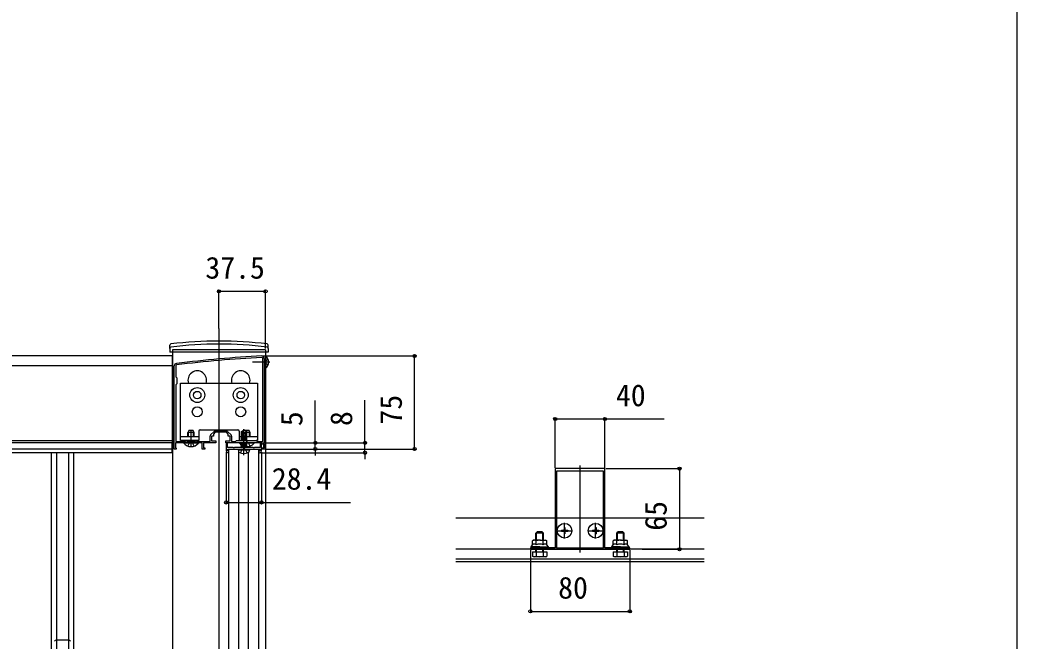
# Model space of a CAD drawing. Units: millimetres, scale not verified. Extents: x -1050 to 1050, y -1565 to 1556.
# Drawn here: x 247 to 1050, y -486 to 15 of the extents above; entities that cross this region are included whole.
import ezdxf
from ezdxf.enums import TextEntityAlignment as Align

# ---------------------------------------------------------------- set-up
doc = ezdxf.new("R2010")
doc.units = ezdxf.units.MM
doc.header["$LTSCALE"] = 8
for name, color, linetype in [('0-2_YKK_11', 7, 'Continuous'), ('0-3_YKK_11E', 7, 'Continuous'), ('0-4_YKK_12', 2, 'Continuous'), ('0-5_YKK_13', 4, 'Continuous'), ('0-6_YKK_D', 6, 'Continuous'), ('0-7_YKK_ZWAK', 7, 'Continuous')]:
    doc.layers.add(name, color=color, linetype=linetype)
doc.styles.add('ＭＳ ゴシック', font='')
doc.styles.get('ＭＳ ゴシック').set_extended_font_data('MS Gothic')

msp = doc.modelspace()

# ---------------------------------------------------------------- linework, layer by layer
at = {"layer": '0-2_YKK_11'}
for p, q in [((442.8, -324.8), (442.8, -258)), ((400.739, -319.564), (403.564, -316.739)), ((404.624, -316.3), (413.376, -316.3)), ((414.436, -316.739), (417.261, -319.564))]:
    msp.add_line(p, q, dxfattribs=at)
for points in [[(405, -326), (395, -326), (395, -330), (396, -330), (396, -331), (394, -331), (394, -326), (385.458, -326), (385.275, -325.88), (384.725, -325.88), (384.542, -326), (372.5, -326), (372.5, -329.708), (372.75, -330.004), (373, -330.3), (373, -331), (371.5, -331), (371.5, -264)], [(372.7, -264), (372.7, -272.7), (373.5, -273.5), (373.5, -278.5), (372.7, -279.3), (372.7, -324.8), (380.6, -324.8), (380.6, -324), (381.5, -324), (381.5, -324.8), (388.5, -324.8), (388.5, -324), (389.4, -324), (389.4, -324.8), (400.3, -324.8), (400.3, -320.624)], [(444, -258), (444, -325.5), (444.5, -326), (444.5, -331), (442, -331), (442, -330), (443.5, -330), (443.5, -327), (442, -327), (442, -326), (435.458, -326), (435.275, -325.88), (434.725, -325.88), (434.542, -326), (430.458, -326), (430.275, -325.88), (429.725, -325.88), (429.542, -326), (424.458, -326), (424.275, -325.88), (423.725, -325.88), (423.542, -326), (413, -326), (413, -324.5), (416.5, -324.5), (416.5, -320.5), (415, -320.5), (415, -319), (413.5, -317.5), (409.458, -317.5), (409.275, -317.38), (408.725, -317.38), (408.542, -317.5), (404.5, -317.5), (403, -319), (403, -320.5), (401.5, -320.5), (401.5, -324.5), (405, -324.5), (405, -326)], [(417.7, -320.624), (417.7, -324.8), (420.7, -324.8), (421.5, -324), (437.5, -324), (438.3, -324.8), (442.8, -324.8)], [(441.7, -332.5), (441.7, -326), (440.7, -326), (440.7, -329.8), (436.02, -329.8), (435.76, -329.95), (435.24, -329.95), (434.98, -329.8), (428.02, -329.8), (427.76, -329.95), (427.5, -330.1), (427.24, -329.95), (426.98, -329.8), (420.02, -329.8), (419.76, -329.95), (419.24, -329.95), (418.98, -329.8), (414.3, -329.8), (414.3, -326), (413.3, -326), (413.3, -332.5)], [(414.5, -331), (427.5, -331), (440.5, -331), (440.5, -332.5), (439.7, -332.5), (439.7, -333.5), (440.2, -334)], [(414.8, -334), (415.3, -333.5), (415.3, -332.5), (414.5, -332.5), (414.5, -331)]]:
    msp.add_lwpolyline(points, dxfattribs=at)
for points in [[(658.21, -411.769), (738.21, -411.769), (738.21, -410.469), (731.169, -410.469), (730.985, -410.589), (730.435, -410.589), (730.252, -410.469), (718.21, -410.469), (718.21, -346.769), (698.669, -346.769), (698.485, -346.889), (697.935, -346.889), (697.752, -346.769), (678.21, -346.769), (678.21, -410.469), (666.169, -410.469), (665.985, -410.589), (665.435, -410.589), (665.252, -410.469), (658.21, -410.469)], [(717.11, -410.469), (717.11, -348.769), (679.31, -348.769), (679.31, -410.469)]]:
    msp.add_lwpolyline(points, close=True, dxfattribs=at)
for centre, radius, start, end in [((494.781, -1254.599), 999.996, 93.03159, 96.98007), ((442, -258), 2, 359.99999, 93.0316), ((373.5, -264), 2, 96.98007, 179.99999), ((373.5, -264), 0.8, 96.98007, 179.99999), ((494.781, -1254.599), 998.796, 93.03159, 96.98007), ((442, -258), 0.8, 359.99999, 93.03161), ((401.8, -320.624), 1.5, 134.99999, 179.99998), ((404.624, -317.8), 1.5, 90.00002, 135.00001), ((413.376, -317.8), 1.5, 44.99999, 89.99998), ((416.2, -320.624), 1.5, 0.00002, 45.00001), ((414.8, -332.5), 1.5, 180.00001, 269.99999), ((440.2, -332.5), 1.5, 270.00001, 359.99999)]:
    msp.add_arc(centre, radius, start, end, dxfattribs=at)
at = {"layer": '0-3_YKK_11E'}
for points in [[(286.443, -485), (276.557, -485), (276.429, -484.953), (276.28, -484.908)], [(286.72, -484.908), (286.572, -484.953), (286.443, -485)]]:
    msp.add_lwpolyline(points, dxfattribs=at)
for centre, start, end in [((276.43, -486.4), 95.73921, 151.44435), ((286.57, -486.4), 28.55562, 84.26075)]:
    msp.add_arc(centre, 1.5, start, end, dxfattribs=at)
at = {"layer": '0-4_YKK_12'}
for p, q in [((407.5, -234), (407.5, -1125)), ((370, -256.003), (-555, -256.003)), ((445, -251), (370, -251)), ((370, -251), (370, -253)), ((370, -253), (370, -692)), ((370, -331.003), (370, -256.003)), ((445, -251), (445, -253)), ((445, -253), (445, -831)), ((370, -264.003), (-555, -264.003)), ((370, -324.503), (-555, -324.503)), ((370, -326.003), (-555, -326.003)), ((369.5, -326), (-41, -326)), ((370, -331.003), (-555, -331.003)), ((369.5, -334), (-41, -334)), ((272.5, -334), (272.5, -678)), ((276.557, -334), (276.557, -678)), ((286.443, -334), (286.443, -678)), ((290.5, -334), (290.5, -678)), ((415.5, -681), (415.5, -331)), ((415.5, -331), (439.5, -331)), ((423.465, -678.633), (423.465, -333.367)), ((431.335, -678.5), (431.335, -333.5)), ((439.5, -681), (439.5, -331)), ((698.21, -414.269), (698.21, -344.269)), ((678.21, -386.769), (598.21, -386.769)), ((717.11, -386.769), (679.31, -386.769)), ((798.21, -386.769), (718.21, -386.769)), ((798.21, -411.769), (598.21, -411.769)), ((798.21, -419.769), (598.21, -419.769)), ((798.21, -421.769), (598.21, -421.769))]:
    msp.add_line(p, q, dxfattribs=at)
msp.add_lwpolyline([(369.5, -326), (369.5, -331), (369.5, -334)], dxfattribs=at)
for centre in [(390, -275.5), (425, -275.5)]:
    msp.add_arc(centre, 7.5, 340.52879, 199.47121, dxfattribs=at)
at = {"layer": '0-5_YKK_13'}
for p, q in [((367.8, -250), (367.847, -247.333)), ((447.2, -250), (447.153, -247.333)), ((367.8, -250), (367.852, -253)), ((447.148, -253), (367.852, -253)), ((445, -256.25), (445, -265.75)), ((445.227, -256.25), (445, -256.25)), ((445.227, -256.25), (445.227, -265.75)), ((447.2, -250), (447.148, -253)), ((448.5, -261), (434.446, -261)), ((445.093, -259.855), (444.484, -261)), ((445.093, -262.145), (444.484, -261)), ((447.109, -258.85), (445.093, -259.855)), ((447.109, -263.15), (445.093, -262.145)), ((445.227, -265.75), (445, -265.75)), ((391.25, -321.1), (376.5, -321.1)), ((383.3, -316), (382.5, -317.7)), ((382.5, -321.1), (382.5, -317.7)), ((387.5, -317.7), (382.5, -317.7)), ((382.933, -321.1), (382.933, -316.78)), ((386.7, -316), (383.3, -316)), ((385, -329.5), (385, -315.5)), ((387.5, -317.7), (386.7, -316)), ((387.067, -321.1), (387.067, -316.78)), ((387.5, -321.1), (387.5, -317.7)), ((392.25, -315.5), (422.75, -315.5)), ((423.75, -316.5), (423.75, -324)), ((425.146, -321.1), (423.75, -321.1)), ((425.146, -320.986), (425.852, -320.849)), ((425.146, -321.24), (425.146, -320.986)), ((425.499, -316.929), (427.323, -315.698)), ((425.499, -320.782), (425.499, -316.929)), ((425.499, -316.929), (425.852, -317.117)), ((425.499, -320.289), (425.852, -320.289)), ((425.919, -322.301), (427.323, -316.124)), ((426.429, -322.18), (427.5, -317.471)), ((426.622, -321.332), (429.324, -320.721)), ((426.701, -320.983), (429.736, -320.484)), ((426.773, -320.67), (428.734, -320.289)), ((426.859, -320.289), (429.501, -320.289)), ((427.677, -315.698), (427.323, -315.698)), ((427.323, -316.124), (427.323, -315.698)), ((427.5, -335.944), (427.5, -314.871)), ((427.5, -317.471), (427.5, -315.698)), ((427.5, -317.471), (427.677, -315.698)), ((429.501, -316.929), (427.677, -315.698)), ((428.3, -316), (428.258, -316.09)), ((431.7, -316), (428.3, -316)), ((428.324, -317.935), (429.501, -316.929)), ((429.736, -320.484), (429.324, -320.721)), ((429.324, -321.504), (429.324, -320.721)), ((438.5, -321.1), (429.324, -321.1)), ((429.501, -320.372), (429.501, -316.929)), ((432.5, -317.7), (429.501, -317.7)), ((429.501, -320.372), (429.736, -320.484)), ((430, -329.5), (430, -315.5)), ((432.5, -317.7), (431.7, -316)), ((432.067, -321.1), (432.067, -316.78)), ((432.5, -321.1), (432.5, -317.7)), ((379.1, -326), (390.9, -326)), ((379.1, -326.248), (379.1, -326)), ((390.9, -326.248), (379.1, -326.248)), ((382.5, -324.8), (382.5, -324)), ((382.5, -328.583), (383.855, -325.865)), ((382.933, -324.8), (382.933, -324)), ((385, -325.256), (383.855, -325.865)), ((385, -325.256), (386.145, -325.865)), ((387.5, -328.583), (386.145, -325.865)), ((387.067, -324.8), (387.067, -324)), ((387.5, -324.8), (387.5, -324)), ((390.9, -326.248), (390.9, -326)), ((424.1, -326), (435.9, -326)), ((424.1, -326.248), (424.1, -326)), ((425.258, -326.248), (424.1, -326.248)), ((425.028, -322.702), (429.972, -321.878)), ((429.972, -321.996), (425.028, -322.82)), ((425.028, -322.82), (425.028, -322.702)), ((425.028, -322.82), (425.676, -323.193)), ((425.028, -326.115), (425.028, -325.998)), ((425.72, -326), (425.028, -326.115)), ((425.028, -326.115), (425.676, -326.489)), ((425.028, -327.645), (429.972, -326.821)), ((429.972, -326.939), (425.028, -327.763)), ((425.028, -327.763), (425.028, -327.645)), ((425.028, -327.763), (425.676, -328.137)), ((425.028, -329.293), (429.972, -328.469)), ((429.972, -328.587), (425.028, -329.411)), ((425.028, -329.293), (425.676, -328.92)), ((425.146, -321.24), (425.852, -321.123)), ((425.146, -321.24), (425.676, -321.545)), ((425.676, -321.545), (425.856, -321.505)), ((425.676, -322.328), (425.676, -321.545)), ((425.676, -323.193), (429.324, -322.369)), ((425.676, -323.976), (425.676, -323.193)), ((425.676, -326.489), (427.841, -326)), ((425.676, -327.272), (425.676, -326.489)), ((425.676, -328.137), (429.324, -327.313)), ((425.676, -328.92), (429.324, -328.096)), ((425.676, -328.92), (425.676, -328.137)), ((425.676, -329.785), (429.324, -328.961)), ((426.435, -322.157), (429.324, -321.504)), ((427.126, -324), (429.972, -323.526)), ((427.5, -324.8), (427.5, -324)), ((429.972, -323.643), (427.832, -324)), ((429.972, -321.878), (429.324, -321.504)), ((429.972, -321.996), (429.324, -322.369)), ((429.324, -323.152), (429.324, -322.369)), ((429.972, -323.526), (429.324, -323.152)), ((429.972, -323.643), (429.324, -324.017)), ((429.324, -326.448), (429.324, -326)), ((435.9, -326.248), (429.324, -326.248)), ((429.972, -326.821), (429.324, -326.448)), ((429.972, -326.939), (429.324, -327.313)), ((429.324, -328.096), (429.324, -327.313)), ((429.972, -328.469), (429.324, -328.096)), ((429.972, -328.587), (429.324, -328.961)), ((429.324, -329.743), (429.324, -328.961)), ((429.972, -321.996), (429.972, -321.878)), ((429.972, -323.643), (429.972, -323.526)), ((429.972, -326.939), (429.972, -326.821)), ((429.972, -328.587), (429.972, -328.469)), ((430, -325.256), (431.145, -325.865)), ((432.5, -328.583), (431.145, -325.865)), ((435.9, -326.248), (435.9, -326)), ((422.896, -331.589), (422.999, -331)), ((422.896, -331.589), (423.098, -332.736)), ((422.896, -331.589), (432.104, -331.589)), ((422.999, -331), (432.001, -331)), ((425.028, -329.411), (425.028, -329.293)), ((425.028, -329.411), (425.676, -329.785)), ((425.676, -329.8), (425.676, -329.785)), ((429.324, -329.743), (429.137, -329.8)), ((429.422, -329.8), (429.324, -329.743)), ((432.104, -331.589), (431.902, -332.736)), ((432.104, -331.589), (432.001, -331)), ((685.71, -403.069), (685.71, -390.469)), ((710.71, -403.069), (710.71, -390.469)), ((668.71, -398.769), (662.71, -398.769)), ((663.25, -404.469), (663.25, -398.229)), ((668.17, -404.469), (668.17, -398.229)), ((679.41, -396.769), (692.01, -396.769)), ((683.21, -396.419), (683.21, -397.119)), ((683.21, -396.419), (684.86, -396.419)), ((683.21, -397.119), (684.86, -397.119)), ((685.36, -394.269), (686.06, -394.269)), ((685.36, -394.269), (685.36, -395.919)), ((685.36, -397.619), (685.36, -399.269)), ((685.36, -399.269), (686.06, -399.269)), ((686.06, -394.269), (686.06, -395.919)), ((686.06, -397.619), (686.06, -399.269)), ((686.56, -396.419), (688.21, -396.419)), ((686.56, -397.119), (688.21, -397.119)), ((688.21, -396.419), (688.21, -397.119)), ((704.41, -396.769), (717.01, -396.769)), ((708.21, -396.419), (708.21, -397.119)), ((708.21, -396.419), (709.86, -396.419)), ((708.21, -397.119), (709.86, -397.119)), ((710.36, -394.269), (711.06, -394.269)), ((710.36, -394.269), (710.36, -395.919)), ((710.36, -397.619), (710.36, -399.269)), ((710.36, -399.269), (711.06, -399.269)), ((711.06, -394.269), (711.06, -395.919)), ((711.06, -397.619), (711.06, -399.269)), ((711.56, -396.419), (713.21, -396.419)), ((711.56, -397.119), (713.21, -397.119)), ((713.21, -396.419), (713.21, -397.119)), ((733.71, -398.769), (727.71, -398.769)), ((728.25, -404.469), (728.25, -398.229)), ((733.17, -404.469), (733.17, -398.229)), ((660.71, -404.469), (659.937, -404.915)), ((659.937, -408.069), (659.937, -404.915)), ((665.71, -404.469), (660.71, -404.469)), ((662.824, -408.069), (662.824, -404.915)), ((665.71, -404.469), (670.71, -404.469)), ((668.597, -408.069), (668.597, -404.915)), ((670.71, -404.469), (671.484, -404.915)), ((671.484, -408.069), (671.484, -404.915)), ((725.71, -404.469), (724.937, -404.915)), ((724.937, -408.069), (724.937, -404.915)), ((730.71, -404.469), (725.71, -404.469)), ((727.824, -408.069), (727.824, -404.915)), ((730.71, -404.469), (735.71, -404.469)), ((733.597, -408.069), (733.597, -404.915)), ((735.71, -404.469), (736.484, -404.915)), ((736.484, -408.069), (736.484, -404.915)), ((658.71, -410.469), (658.71, -409.669)), ((665.71, -410.469), (658.71, -410.469)), ((659.937, -413.769), (659.937, -417.322)), ((660.71, -417.769), (659.937, -417.322)), ((662.71, -413.769), (662.71, -411.769)), ((662.824, -413.769), (662.824, -417.322)), ((663.25, -413.769), (663.25, -411.769)), ((665.71, -410.469), (672.71, -410.469)), ((668.17, -413.769), (668.17, -411.769)), ((668.597, -413.769), (668.597, -417.322)), ((668.71, -413.769), (668.71, -411.769)), ((670.71, -417.769), (671.484, -417.322)), ((672.71, -410.469), (672.71, -409.669)), ((723.71, -410.469), (723.71, -409.669)), ((730.71, -410.469), (723.71, -410.469)), ((724.937, -413.769), (724.937, -417.322)), ((725.71, -417.769), (724.937, -417.322)), ((727.71, -413.769), (727.71, -411.769)), ((727.824, -413.769), (727.824, -417.322)), ((728.25, -413.769), (728.25, -411.769)), ((730.71, -410.469), (737.71, -410.469)), ((733.17, -413.769), (733.17, -411.769)), ((733.597, -413.769), (733.597, -417.322)), ((733.71, -413.769), (733.71, -411.769)), ((735.71, -417.769), (736.484, -417.322)), ((737.71, -410.469), (737.71, -409.669)), ((670.71, -417.769), (660.71, -417.769)), ((735.71, -417.769), (725.71, -417.769))]:
    msp.add_line(p, q, dxfattribs=at)
for points in [[(376.5, -324), (376.5, -278), (438.5, -278), (438.5, -324), (437.376, -324)], [(391.25, -316.5), (391.25, -324), (376.5, -324)], [(425.146, -320.986), (425.676, -320.68), (425.852, -320.64)], [(425.852, -322.115), (425.852, -317.117), (427.323, -316.124)], [(427.5, -317.345), (428.324, -317.935), (428.559, -320.289)], [(425.028, -322.702), (425.676, -322.328), (425.901, -322.277)], [(425.028, -327.645), (425.676, -327.272), (429.324, -326.448)], [(425.634, -324), (425.676, -323.976), (429.324, -323.152)], [(424.793, -334.036), (426.152, -331.309), (427.5, -330.593)], [(430.207, -334.036), (428.848, -331.309), (427.5, -330.593)], [(662.71, -404.469), (662.71, -398.769), (663.71, -397.769)], [(668.71, -404.469), (668.71, -398.769), (667.71, -397.769), (663.71, -397.769)], [(727.71, -404.469), (727.71, -398.769), (728.71, -397.769)], [(733.71, -404.469), (733.71, -398.769), (732.71, -397.769), (728.71, -397.769)], [(665.71, -409.669), (658.71, -409.669), (659.937, -408.069)], [(665.71, -409.669), (672.71, -409.669), (671.484, -408.069)], [(730.71, -409.669), (723.71, -409.669), (724.937, -408.069)], [(730.71, -409.669), (737.71, -409.669), (736.484, -408.069)], [(659.937, -413.769), (671.484, -413.769), (671.484, -417.322)], [(724.937, -413.769), (736.484, -413.769), (736.484, -417.322)]]:
    msp.add_lwpolyline(points, dxfattribs=at)
for centre, radius in [((390, -287.5), 6), ((390, -287.5), 3), ((425, -287.5), 6), ((425, -287.5), 3), ((390, -301), 4), ((425, -301), 4), ((685.71, -396.769), 5.9), ((710.71, -396.769), 5.9)]:
    msp.add_circle(centre, radius, dxfattribs=at)
for centre, radius, start, end in [((368.846, -247.351), 1, 96.9597, 179), ((407.5, -564), 317.528, 82.97773, 97.02227), ((407.5, -564), 320, 83.0403, 96.9597), ((446.154, -247.351), 1, 1, 83.0403), ((368.803, -249.847), 1, 97.02227, 179), ((441.4, -261), 6.1, 308.85935, 51.14065), ((446.197, -249.847), 1, 1, 82.97773), ((392.25, -316.5), 1, 90, 180), ((422.75, -316.5), 1, 0, 90), ((385, -321.3), 7.7, 219.98312, 320.01688), ((430, -321.3), 7.7, 219.98312, 233.00612), ((426.144, -322.115), 0.292, 180, 347.19096), ((430, -321.3), 7.7, 264.9665, 320.01688), ((424.141, -332.552), 1.059, 190, 239.36409), ((427.5, -326.88), 7.651, 239.36409, 300.63591), ((430.859, -332.552), 1.059, 300.63591, 350), ((684.86, -395.919), 0.5, 270, 0), ((684.86, -397.619), 0.5, 0, 90), ((686.56, -395.919), 0.5, 180, 270), ((686.56, -397.619), 0.5, 90, 180), ((709.86, -395.919), 0.5, 270, 0), ((709.86, -397.619), 0.5, 0, 90), ((711.56, -395.919), 0.5, 180, 270), ((711.56, -397.619), 0.5, 90, 180), ((661.38, -407.024), 2.556, 55.61575, 124.38425), ((661.38, -410.178), 2.556, 55.61575, 124.38425), ((665.71, -414.022), 9.553, 90, 107.58795), ((665.71, -417.176), 9.553, 90, 107.58795), ((665.71, -414.022), 9.553, 72.41205, 90), ((665.71, -417.176), 9.553, 72.41205, 90), ((670.041, -407.024), 2.556, 55.61575, 124.38425), ((670.041, -410.178), 2.556, 55.61575, 124.38425), ((726.38, -407.024), 2.556, 55.61575, 124.38425), ((726.38, -410.178), 2.556, 55.61575, 124.38425), ((730.71, -414.022), 9.553, 90, 107.58795), ((730.71, -417.176), 9.553, 90, 107.58795), ((730.71, -414.022), 9.553, 72.41205, 90), ((730.71, -417.176), 9.553, 72.41205, 90), ((735.041, -407.024), 2.556, 55.61575, 124.38425), ((735.041, -410.178), 2.556, 55.61575, 124.38425), ((661.38, -415.213), 2.556, 235.61575, 304.38425), ((665.71, -408.215), 9.553, 252.41205, 287.58795), ((670.041, -415.213), 2.556, 235.61575, 304.38425), ((726.38, -415.213), 2.556, 235.61575, 304.38425), ((730.71, -408.215), 9.553, 252.41205, 287.58795), ((735.041, -415.213), 2.556, 235.61575, 304.38425)]:
    msp.add_arc(centre, radius, start, end, dxfattribs=at)
for centre, start_param, end_param in [((660.21, -409.669), 3.1415927, 4.712389), ((671.21, -409.669), 4.712389, 6.2831853), ((725.21, -409.669), 3.1415927, 4.712389), ((736.21, -409.669), 4.712389, 6.2831853)]:
    msp.add_ellipse(centre, major_axis=(1.5, 0), ratio=0.533333, start_param=start_param, end_param=end_param, dxfattribs=at)
at = {"layer": '0-6_YKK_D'}
for p, q in [((407.5, -234), (407.5, -203)), ((445, -204), (407.5, -204)), ((445, -250), (445, -203)), ((443, -256), (566, -256)), ((565, -331), (565, -256)), ((485, -326), (485, -291.891)), ((525, -326), (525, -291.618)), ((678.21, -346.069), (678.21, -305.769)), ((718.21, -346.069), (718.21, -305.769)), ((442.7, -326), (526, -326)), ((442.7, -326), (486, -326)), ((485, -331), (485, -326)), ((525, -334), (525, -326)), ((413.3, -333.5), (413.3, -375)), ((441.2, -334), (526, -334)), ((441.7, -333.5), (441.7, -375)), ((445.2, -331), (566, -331)), ((445.2, -331), (486, -331)), ((485, -331), (485, -336.1)), ((525, -334), (525, -339.1)), ((718.91, -346.769), (779.21, -346.769)), ((778.21, -346.769), (778.21, -411.769)), ((658.21, -412.469), (658.21, -462.769)), ((738.21, -412.469), (738.21, -462.769)), ((748.21, -411.769), (779.21, -411.769)), ((658.21, -461.769), (738.21, -461.769))]:
    msp.add_line(p, q, dxfattribs=at)
for points in [[(678.21, -306.769), (718.21, -306.769), (765.765, -306.769)], [(413.3, -374), (441.7, -374), (513.391, -374)]]:
    msp.add_lwpolyline(points, dxfattribs=at)
for centre in [(407.5, -204), (445, -204), (565, -256), (678.21, -306.769), (718.21, -306.769), (485, -326), (525, -326), (485, -331), (525, -334), (565, -331), (778.21, -346.769), (413.3, -374), (441.7, -374), (778.21, -411.769), (658.21, -461.769), (738.21, -461.769)]:
    msp.add_circle(centre, 1.275, dxfattribs=at)
at = {"layer": '0-7_YKK_ZWAK'}
msp.add_lwpolyline([(-1050, -1565), (1050, -1565), (1050, 1495)], dxfattribs=at)

# ---------------------------------------------------------------- texts
at = {"layer": '0-6_YKK_D', "style": 'ＭＳ ゴシック'}
for s, p in [('37.5', (396.523, -199)), ('40', (727.083, -301.769)), ('28.4', (450.027, -369)), ('80', (680.551, -456.769))]:
    msp.add_text(s, height=17.6, dxfattribs=at).set_placement(p, align=Align.BOTTOM_LEFT)
for s, p in [('75', (560, -311.227)), ('5', (480, -312.573)), ('8', (520, -312.436)), ('65', (773.21, -396.791))]:
    msp.add_text(s, height=17.6, rotation=90, dxfattribs=at).set_placement(p, align=Align.BOTTOM_LEFT)

doc.saveas('drawing.dxf')
